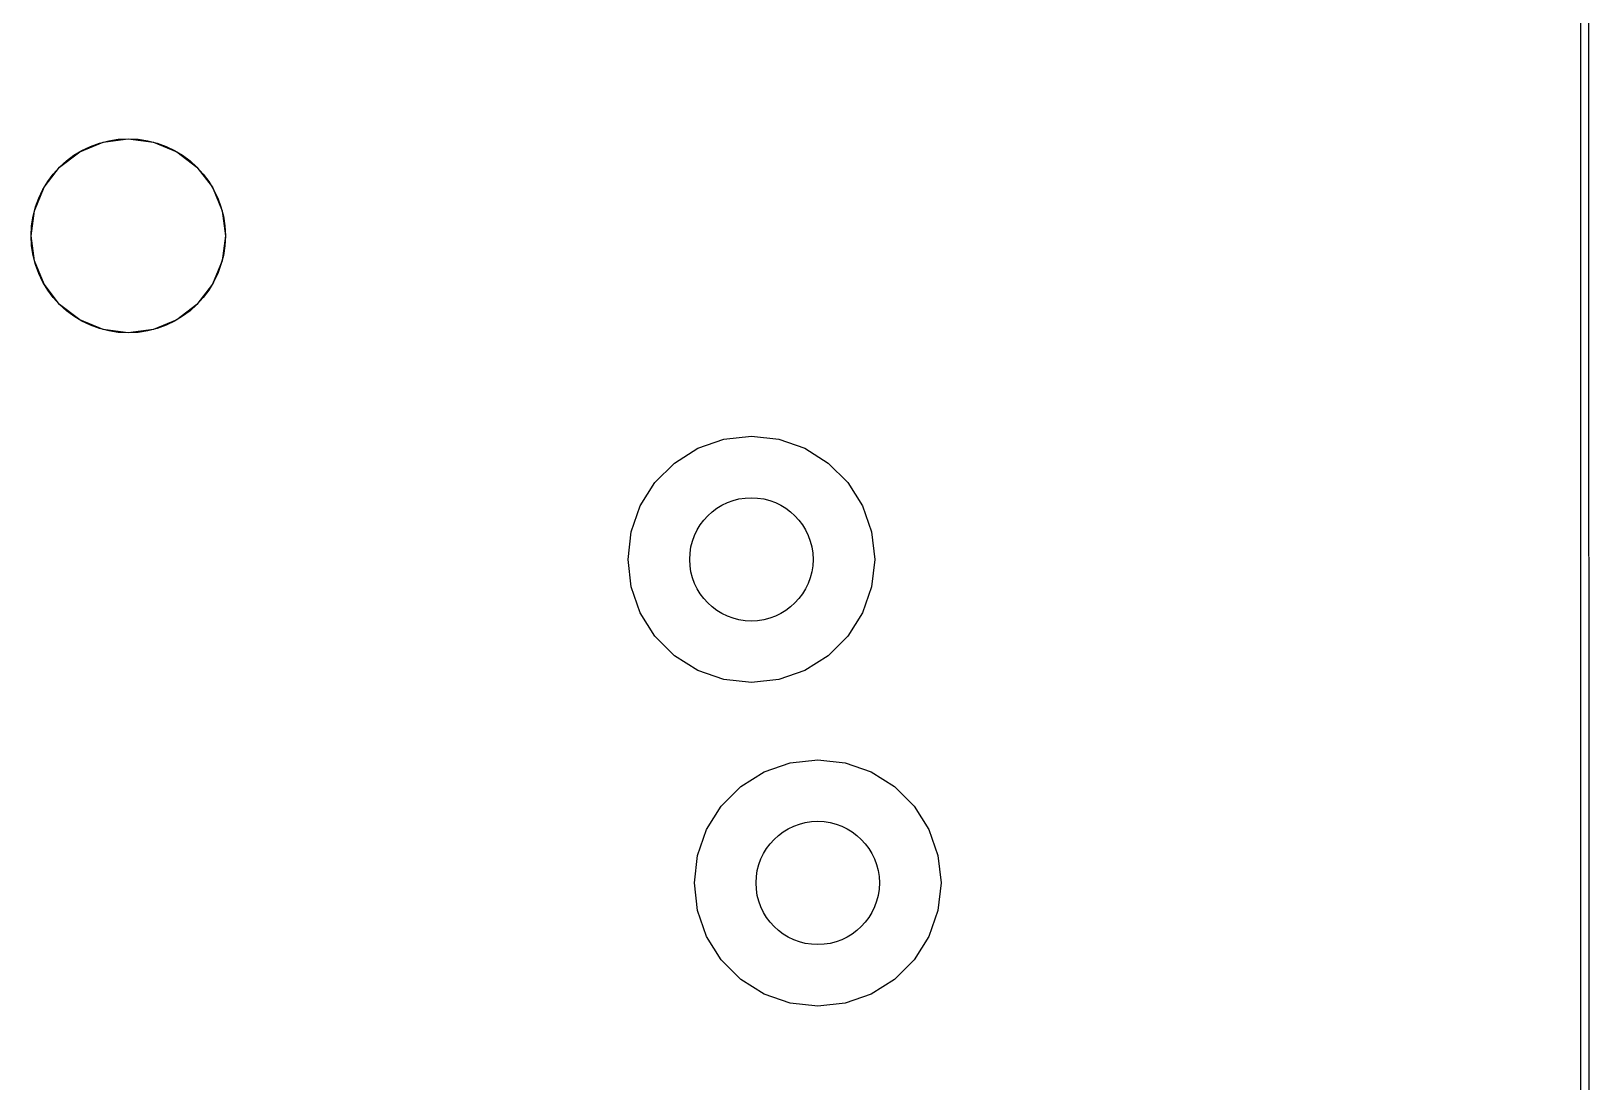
# Model space of a CAD drawing. Extents: x 4.63 to 6.23, y -4.43 to -3.1.
# Drawn here: x 5.3307 to 5.7096, y -3.7689 to -3.5132 of the extents above; entities that cross this region are included whole.
import ezdxf

# ---------------------------------------------------------------- set-up
doc = ezdxf.new("R2010")
doc.units = 0
doc.header["$MEASUREMENT"] = 0
doc.layers.add('BLACK', color=7, linetype='CONTINUOUS')

msp = doc.modelspace()

# ---------------------------------------------------------------- linework, layer by layer
at = {"layer": 'BLACK', "linetype": 'CONTINUOUS'}
for p, q in [((5.70775, -4.06594), (5.70768, -3.28044)), ((5.70957, -3.27915), (5.70965, -4.06693)), ((5.33763, -3.54629), (5.34252, -3.54253)), ((5.34252, -3.54253), (5.34822, -3.54018)), ((5.34822, -3.54018), (5.35433, -3.53937)), ((5.35433, -3.53937), (5.36044, -3.54018)), ((5.36044, -3.54018), (5.36614, -3.54253)), ((5.36614, -3.54253), (5.37103, -3.54629)), ((5.33387, -3.55118), (5.33763, -3.54629)), ((5.37103, -3.54629), (5.37479, -3.55118)), ((5.33151, -3.55688), (5.33387, -3.55118)), ((5.37479, -3.55118), (5.37715, -3.55688)), ((5.33071, -3.56299), (5.33151, -3.55688)), ((5.37715, -3.55688), (5.37795, -3.56299)), ((5.33151, -3.56911), (5.33071, -3.56299)), ((5.37795, -3.56299), (5.37715, -3.56911)), ((5.33387, -3.5748), (5.33151, -3.56911)), ((5.37715, -3.56911), (5.37479, -3.5748)), ((5.33763, -3.5797), (5.33387, -3.5748)), ((5.37479, -3.5748), (5.37103, -3.5797)), ((5.34252, -3.58345), (5.33763, -3.5797)), ((5.37103, -3.5797), (5.36614, -3.58345)), ((5.34822, -3.58581), (5.34252, -3.58345)), ((5.36614, -3.58345), (5.36044, -3.58581)), ((5.35433, -3.58661), (5.34822, -3.58581)), ((5.36044, -3.58581), (5.35433, -3.58661)), ((5.4872, -3.61828), (5.49289, -3.6147)), ((5.49289, -3.6147), (5.49923, -3.61248)), ((5.49923, -3.61248), (5.50591, -3.61173)), ((5.50591, -3.61173), (5.51258, -3.61248)), ((5.51258, -3.61248), (5.51892, -3.6147)), ((5.51892, -3.6147), (5.52461, -3.61828)), ((5.48245, -3.62303), (5.4872, -3.61828)), ((5.52461, -3.61828), (5.52936, -3.62303)), ((5.47888, -3.62872), (5.48245, -3.62303)), ((5.52936, -3.62303), (5.53293, -3.62872)), ((5.47666, -3.63506), (5.47888, -3.62872)), ((5.53293, -3.62872), (5.53515, -3.63506)), ((5.47591, -3.64173), (5.47666, -3.63506)), ((5.53515, -3.63506), (5.53591, -3.64173)), ((5.47666, -3.64841), (5.47591, -3.64173)), ((5.53591, -3.64173), (5.53515, -3.64841)), ((5.47888, -3.65475), (5.47666, -3.64841)), ((5.53515, -3.64841), (5.53293, -3.65475)), ((5.48245, -3.66044), (5.47888, -3.65475)), ((5.53293, -3.65475), (5.52936, -3.66044)), ((5.4872, -3.66519), (5.48245, -3.66044)), ((5.52936, -3.66044), (5.52461, -3.66519)), ((5.49289, -3.66876), (5.4872, -3.66519)), ((5.52461, -3.66519), (5.51892, -3.66876)), ((5.49923, -3.67098), (5.49289, -3.66876)), ((5.50591, -3.67173), (5.49923, -3.67098)), ((5.51258, -3.67098), (5.50591, -3.67173)), ((5.51892, -3.66876), (5.51258, -3.67098)), ((5.51537, -3.69122), (5.52205, -3.69047)), ((5.52205, -3.69047), (5.52872, -3.69122)), ((5.50334, -3.69702), (5.50903, -3.69344)), ((5.50903, -3.69344), (5.51537, -3.69122)), ((5.52872, -3.69122), (5.53506, -3.69344)), ((5.53506, -3.69344), (5.54075, -3.69702)), ((5.49859, -3.70177), (5.50334, -3.69702)), ((5.54075, -3.69702), (5.5455, -3.70177)), ((5.49502, -3.70746), (5.49859, -3.70177)), ((5.5455, -3.70177), (5.54908, -3.70746)), ((5.4928, -3.7138), (5.49502, -3.70746)), ((5.54908, -3.70746), (5.5513, -3.7138)), ((5.49205, -3.72047), (5.4928, -3.7138)), ((5.5513, -3.7138), (5.55205, -3.72047)), ((5.4928, -3.72715), (5.49205, -3.72047)), ((5.55205, -3.72047), (5.5513, -3.72715)), ((5.49502, -3.73349), (5.4928, -3.72715)), ((5.5513, -3.72715), (5.54908, -3.73349)), ((5.49859, -3.73918), (5.49502, -3.73349)), ((5.54908, -3.73349), (5.5455, -3.73918)), ((5.50334, -3.74393), (5.49859, -3.73918)), ((5.5455, -3.73918), (5.54075, -3.74393)), ((5.50903, -3.7475), (5.50334, -3.74393)), ((5.51537, -3.74972), (5.50903, -3.7475)), ((5.53506, -3.7475), (5.52872, -3.74972)), ((5.54075, -3.74393), (5.53506, -3.7475)), ((5.52205, -3.75047), (5.51537, -3.74972)), ((5.52872, -3.74972), (5.52205, -3.75047))]:
    msp.add_line(p, q, dxfattribs=at)
at = {"layer": 'BLACK'}
for centre, radius in [((5.35433, -3.56299), 0.02362), ((5.35433, -3.56299), 0.02362), ((5.50591, -3.64173), 0.015), ((5.50591, -3.64173), 0.015), ((5.52205, -3.72047), 0.015), ((5.52205, -3.72047), 0.015)]:
    msp.add_circle(centre, radius, dxfattribs=at)

doc.saveas('drawing.dxf')
